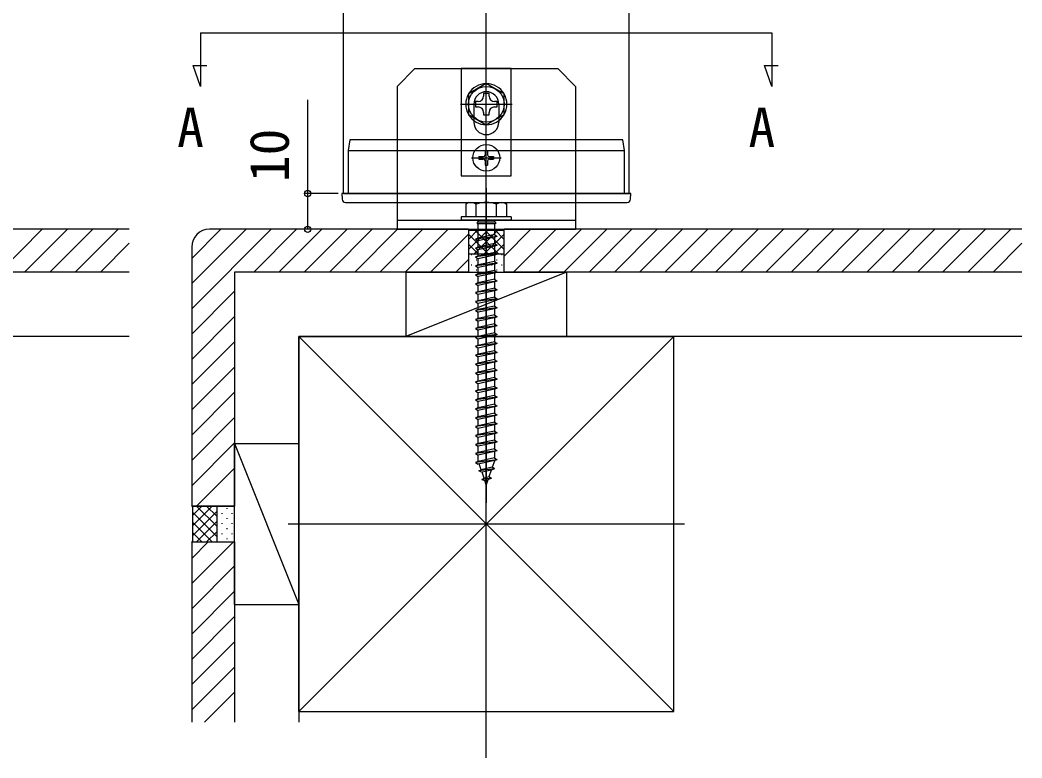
# Model space of a CAD drawing. Units: millimetres, scale not verified. Extents: x -875 to 875, y -1300 to 1293.
# Drawn here: x -81.6 to 199, y -127.6 to 79 of the extents above; entities that cross this region are included whole.
import ezdxf
from ezdxf.enums import TextEntityAlignment as Align

# ---------------------------------------------------------------- set-up
doc = ezdxf.new("R2010")
doc.units = ezdxf.units.MM
doc.header["$LTSCALE"] = 8
for name, color, linetype in [('0-2_USER1', 3, 'Continuous'), ('0-4_YKK_12', 2, 'Continuous'), ('0-5_YKK_13', 4, 'Continuous'), ('0-6_YKK_D', 6, 'Continuous'), ('0-8_YSS_K', 3, 'Continuous'), ('0-9_YSS_KE', 3, 'Continuous')]:
    doc.layers.add(name, color=color, linetype=linetype)
doc.styles.add('ＭＳ ゴシック', font='')
doc.styles.get('ＭＳ ゴシック').set_extended_font_data('MS Gothic')

msp = doc.modelspace()

# ---------------------------------------------------------------- linework, layer by layer
at = {"layer": '0-4_YKK_12'}
for p, q in [((9, 30.4), (9, 228.9)), ((89, 30.4), (89, 228.9)), ((-31, 75.4), (-31, 60.4)), ((-31, 75.4), (129, 75.4)), ((129, 75.4), (129, 60.4)), ((9, 30.4), (89.2, 30.4))]:
    msp.add_line(p, q, dxfattribs=at)
for points in [[(-31, 60.4), (-33.129, 66.25), (-29.229, 66.25)], [(129, 60.4), (126.871, 66.25), (130.771, 66.25)]]:
    msp.add_lwpolyline(points, dxfattribs=at)
at = {"layer": '0-5_YKK_13'}
for p, q in [((29, 65.4), (24, 60.4)), ((29, 65.4), (69, 65.4)), ((74, 60.4), (69, 65.4)), ((49, 48.15), (49, 62.65)), ((46.72, 56.16), (46, 56.16)), ((41.75, 55.4), (56.25, 55.4)), ((45.5, 55.4), (45.5, 50.4)), ((51.28, 54.64), (52, 54.64)), ((52.5, 55.4), (52.5, 50.4)), ((10.8, 45.4), (10.3, 42.4)), ((86.572, 45.4), (11.501, 45.4)), ((11.01, 42.4), (87.063, 42.4)), ((48.65, 42.45), (49.35, 42.45)), ((48.65, 42.45), (48.65, 41.25)), ((49, 36.25), (49, 44.55)), ((49.35, 42.45), (49.35, 41.25)), ((44.85, 40.4), (53.15, 40.4)), ((46.95, 40.75), (46.95, 40.05)), ((46.95, 40.75), (48.15, 40.75)), ((46.95, 40.05), (48.15, 40.05)), ((48.65, 39.55), (48.65, 38.35)), ((49.35, 39.55), (49.35, 38.35)), ((49.85, 40.75), (51.05, 40.75)), ((49.85, 40.05), (51.05, 40.05)), ((51.05, 40.75), (51.05, 40.05)), ((48.65, 38.35), (49.35, 38.35)), ((49, 31.9), (49, -56.139)), ((8.5, 30.4), (8.595, 28.839)), ((87.231, 30.4), (11.031, 30.4)), ((89.405, 28.839), (89.5, 30.4)), ((11.113, 27.9), (87.045, 27.9)), ((44, 27.9), (43.25, 27.467)), ((43.25, 27.469), (43.25, 23.9)), ((44, 27.9), (54, 27.9)), ((46.113, 23.9), (46.113, 27.453)), ((51.887, 23.9), (51.887, 27.453)), ((54, 27.9), (54.75, 27.467)), ((54.75, 23.9), (54.75, 27.469)), ((24, 22.9), (74, 22.9)), ((56, 23.9), (42, 23.9)), ((42, 23.9), (42, 22.9)), ((56, 22.9), (42, 22.9)), ((54.75, 23.9), (43.25, 23.9)), ((46.75, 22.9), (46.75, 22.4)), ((51.25, 22.9), (51.25, 22.4)), ((56, 23.9), (56, 22.9)), ((24, 20.4), (74, 20.4)), ((46.4, 22.4), (46.4, 21.9)), ((51.6, 22.4), (46.4, 22.4)), ((51.6, 21.9), (46.4, 21.9)), ((46.75, 17.9), (46.75, 21.9)), ((51.25, 21.9), (51.25, 18.9)), ((51.6, 22.4), (51.6, 21.9)), ((52, 18.4), (46, 17.65)), ((51.25, 18.15), (46.75, 17.15)), ((46.75, 15.4), (46.75, 17.15)), ((51.25, 18.15), (51.25, 16.4)), ((52, 15.9), (46, 15.15)), ((46.75, 15.4), (46, 15.15)), ((46, 15.15), (46.75, 14.65)), ((51.25, 16.4), (46.75, 15.4)), ((51.25, 15.65), (46.75, 14.65)), ((46.75, 12.9), (46.75, 14.65)), ((51.25, 16.4), (52, 15.9)), ((52, 15.9), (51.25, 15.65)), ((51.25, 15.65), (51.25, 13.9)), ((52, 13.4), (46, 12.65)), ((51.25, 13.15), (46.75, 12.15)), ((46.75, 10.4), (46.75, 12.15)), ((51.25, 13.15), (51.25, 11.4)), ((52, 10.9), (46, 10.15)), ((51.25, 10.65), (46.75, 9.65)), ((46.75, 7.9), (46.75, 9.65)), ((51.25, 10.65), (51.25, 8.9)), ((52, 8.4), (46, 7.65)), ((52, 5.9), (46, 5.15)), ((51.25, 8.15), (46.75, 7.15)), ((46.75, 5.4), (46.75, 7.15)), ((51.25, 5.65), (46.75, 4.65)), ((51.25, 8.15), (51.25, 6.4)), ((51.25, 5.65), (51.25, 3.9)), ((52, 3.4), (46, 2.65)), ((46.75, 2.9), (46.75, 4.65)), ((51.25, 3.15), (46.75, 2.15)), ((51.25, 3.15), (51.25, 1.4)), ((52, 0.9), (46, 0.15)), ((46.75, 0.4), (46.75, 2.15)), ((51.25, 0.65), (46.75, -0.35)), ((51.25, 0.65), (51.25, -1.1)), ((52, -1.6), (46, -2.35)), ((46.75, -2.1), (46.75, -0.35)), ((51.25, -1.85), (46.75, -2.85)), ((51.25, -1.85), (51.25, -3.6)), ((52, -4.1), (46, -4.85)), ((46.75, -4.6), (46.75, -2.85)), ((51.25, -4.35), (46.75, -5.35)), ((46.75, -7.1), (46.75, -5.35)), ((51.25, -4.35), (51.25, -8.6)), ((52, -6.6), (46, -7.35)), ((51.25, -6.85), (46.75, -7.85)), ((46.75, -9.6), (46.75, -7.85)), ((52, -9.1), (46, -9.85)), ((51.25, -9.35), (46.75, -10.35)), ((46.75, -12.1), (46.75, -10.35)), ((51.25, -9.35), (51.25, -11.1)), ((52, -11.6), (46, -12.35)), ((51.25, -11.85), (46.75, -12.85)), ((46.75, -14.6), (46.75, -12.85)), ((51.25, -11.85), (51.25, -13.6)), ((52, -14.1), (46, -14.85)), ((52, -16.6), (46, -17.35)), ((51.25, -14.35), (46.75, -15.35)), ((46.75, -17.1), (46.75, -15.35)), ((51.25, -14.35), (51.25, -16.1)), ((52, -19.1), (46, -19.85)), ((51.25, -16.85), (46.75, -17.85)), ((46.75, -19.6), (46.75, -17.85)), ((51.25, -19.35), (46.75, -20.35)), ((51.25, -16.85), (51.25, -18.6)), ((51.25, -19.35), (51.25, -21.1)), ((52, -21.6), (46, -22.35)), ((46.75, -22.1), (46.75, -20.35)), ((51.25, -21.85), (46.75, -22.85)), ((51.25, -21.85), (51.25, -23.6)), ((52, -24.1), (46, -24.85)), ((46.75, -24.6), (46.75, -22.85)), ((51.25, -24.35), (46.75, -25.35)), ((51.25, -24.35), (51.25, -26.1)), ((52, -26.6), (46, -27.35)), ((46.75, -27.1), (46.75, -25.35)), ((51.25, -26.85), (46.75, -27.85)), ((46.75, -29.6), (46.75, -27.85)), ((51.25, -26.85), (51.25, -28.6)), ((52, -29.1), (46, -29.85)), ((51.25, -29.35), (46.75, -30.35)), ((46.75, -32.1), (46.75, -30.35)), ((51.25, -29.35), (51.25, -31.1)), ((52, -31.6), (46, -32.35)), ((51.25, -31.85), (46.75, -32.85)), ((46.75, -34.6), (46.75, -32.85)), ((51.25, -31.85), (51.25, -33.6)), ((52, -34.1), (46, -34.85)), ((51.25, -34.35), (46.75, -35.35)), ((46.75, -37.1), (46.75, -35.35)), ((51.25, -34.35), (51.25, -36.1)), ((52, -36.6), (46, -37.35)), ((52, -39.1), (46, -39.85)), ((51.25, -36.85), (46.75, -37.85)), ((46.75, -39.6), (46.75, -37.85)), ((51.25, -36.85), (51.25, -38.6)), ((52, -41.6), (46, -42.35)), ((51.25, -39.35), (46.75, -40.35)), ((46.75, -42.1), (46.75, -40.35)), ((51.25, -41.85), (46.75, -42.85)), ((51.25, -39.35), (51.25, -41.1)), ((51.25, -41.85), (51.25, -43.6)), ((52, -44.1), (46, -44.85)), ((46.75, -44.566), (46.75, -42.85)), ((51.25, -44.35), (46.75, -45.35)), ((46.761, -44.598), (46.75, -44.566)), ((51.25, -44.566), (50.678, -46.227)), ((51.25, -44.35), (51.25, -44.566)), ((51.313, -46.686), (46.878, -47.24)), ((46.878, -47.24), (47.561, -46.92)), ((46.878, -47.24), (47.801, -47.617)), ((47.561, -46.92), (47.001, -45.294)), ((50.678, -46.227), (47.561, -46.92)), ((50.398, -47.039), (47.801, -47.617)), ((48.36, -49.242), (47.801, -47.617)), ((50.398, -47.039), (49.746, -48.934)), ((51.313, -46.686), (50.398, -47.039)), ((51.313, -46.686), (50.678, -46.227)), ((47.703, -49.637), (48.36, -49.242)), ((50.414, -49.298), (47.703, -49.637)), ((47.703, -49.637), (48.6, -49.939)), ((49.746, -48.934), (48.36, -49.242)), ((49.466, -49.746), (48.6, -49.939)), ((49, -51.1), (48.6, -49.939)), ((49.466, -49.746), (49, -51.1)), ((50.414, -49.298), (49.466, -49.746)), ((50.414, -49.298), (49.746, -48.934))]:
    msp.add_line(p, q, dxfattribs=at)
for points in [[(56, 35.4), (56, 65.4), (42, 65.4), (42, 35.4)], [(49, 61.174), (44, 58.287), (44, 52.513), (49, 49.626), (54, 52.513), (54, 58.287)]]:
    msp.add_lwpolyline(points, close=True, dxfattribs=at)
for points in [[(24, 60.4), (24, 30.4), (24, 20.4)], [(74, 60.4), (74, 30.4), (74, 20.4)], [(46, 56.16), (46, 54.64), (46.72, 54.64)], [(49.76, 57.68), (49.76, 58.4), (48.24, 58.4), (48.24, 57.68)], [(52, 54.64), (52, 56.16), (51.28, 56.16)], [(48.24, 53.12), (48.24, 52.4), (49.76, 52.4), (49.76, 53.12)], [(11.501, 45.4), (11.285, 45.4), (11.089, 45.4), (10.934, 45.4), (10.835, 45.4), (10.8, 45.4)], [(87.2, 45.4), (87.118, 45.4), (86.891, 45.4), (86.572, 45.4)], [(87.7, 30.4), (87.7, 42.4), (87.7, 42.4), (87.2, 45.4)], [(10.3, 42.4), (10.337, 42.415), (10.437, 42.423), (10.592, 42.423), (10.785, 42.415), (11.001, 42.4)], [(10.3, 42.4), (10.3, 42.4), (10.3, 30.4)], [(11.01, 42.4), (11.01, 42.4), (11.009, 42.4), (11.008, 42.4), (11.008, 42.4), (11.007, 42.4), (11.007, 42.4), (11.006, 42.4), (11.005, 42.4), (11.005, 42.4), (11.004, 42.4), (11.004, 42.4), (11.003, 42.4), (11.002, 42.4), (11.002, 42.4), (11.001, 42.4), (11.001, 42.4)], [(87.072, 42.4), (87.072, 42.4), (87.071, 42.4), (87.07, 42.4), (87.07, 42.4), (87.069, 42.4), (87.069, 42.4), (87.068, 42.4), (87.068, 42.4), (87.067, 42.4), (87.067, 42.4), (87.066, 42.4), (87.066, 42.4), (87.065, 42.4), (87.065, 42.4), (87.064, 42.4), (87.063, 42.4)], [(87.072, 42.4), (87.388, 42.418), (87.615, 42.418), (87.7, 42.4)], [(11.031, 30.4), (10.727, 30.4), (10.429, 30.4), (10.136, 30.4), (9.858, 30.4), (9.597, 30.4), (9.355, 30.4), (9.139, 30.4), (8.95, 30.4), (8.791, 30.4), (8.666, 30.4), (8.574, 30.4), (8.519, 30.4), (8.5, 30.4)], [(89.5, 30.4), (89.488, 30.4), (89.452, 30.4), (89.392, 30.4), (89.308, 30.4), (89.203, 30.4), (89.077, 30.4), (88.929, 30.4), (88.763, 30.4), (88.581, 30.4), (88.383, 30.4), (88.17, 30.4), (87.948, 30.4), (87.717, 30.4), (87.477, 30.4), (87.231, 30.4)], [(9.594, 27.9), (9.609, 27.9), (9.656, 27.9), (9.732, 27.9), (9.836, 27.9), (9.966, 27.9), (10.119, 27.9), (10.294, 27.9), (10.483, 27.9), (10.686, 27.9), (10.897, 27.9), (11.113, 27.9)], [(87.045, 27.9), (87.356, 27.9), (87.646, 27.9), (87.903, 27.9), (88.116, 27.9), (88.275, 27.9), (88.373, 27.9), (88.406, 27.9)], [(51.25, 18.9), (46.75, 17.9), (46, 17.65), (46.75, 17.15)], [(51.25, 18.9), (52, 18.4), (51.25, 18.15)], [(51.25, 13.9), (46.75, 12.9), (46, 12.65), (46.75, 12.15)], [(51.25, 11.4), (46.75, 10.4), (46, 10.15), (46.75, 9.65)], [(51.25, 13.9), (52, 13.4), (51.25, 13.15)], [(51.25, 11.4), (52, 10.9), (51.25, 10.65)], [(51.25, 8.9), (46.75, 7.9), (46, 7.65), (46.75, 7.15)], [(51.25, 8.9), (52, 8.4), (51.25, 8.15)], [(51.25, 6.4), (46.75, 5.4), (46, 5.15), (46.75, 4.65)], [(51.25, 6.4), (52, 5.9), (51.25, 5.65)], [(51.25, 3.9), (46.75, 2.9), (46, 2.65), (46.75, 2.15)], [(51.25, 3.9), (52, 3.4), (51.25, 3.15)], [(51.25, 1.4), (46.75, 0.4), (46, 0.15), (46.75, -0.35)], [(51.25, 1.4), (52, 0.9), (51.25, 0.65)], [(51.25, -1.1), (46.75, -2.1), (46, -2.35), (46.75, -2.85)], [(51.25, -1.1), (52, -1.6), (51.25, -1.85)], [(51.25, -3.6), (46.75, -4.6), (46, -4.85), (46.75, -5.35)], [(51.25, -3.6), (52, -4.1), (51.25, -4.35)], [(51.25, -6.1), (46.75, -7.1), (46, -7.35), (46.75, -7.85)], [(51.25, -6.1), (52, -6.6), (51.25, -6.85)], [(51.25, -8.6), (46.75, -9.6), (46, -9.85), (46.75, -10.35)], [(51.25, -11.1), (46.75, -12.1), (46, -12.35), (46.75, -12.85)], [(51.25, -8.6), (52, -9.1), (51.25, -9.35)], [(51.25, -11.1), (52, -11.6), (51.25, -11.85)], [(51.25, -13.6), (46.75, -14.6), (46, -14.85), (46.75, -15.35)], [(51.25, -13.6), (52, -14.1), (51.25, -14.35)], [(51.25, -16.1), (46.75, -17.1), (46, -17.35), (46.75, -17.85)], [(51.25, -16.1), (52, -16.6), (51.25, -16.85)], [(51.25, -18.6), (46.75, -19.6), (46, -19.85), (46.75, -20.35)], [(51.25, -18.6), (52, -19.1), (51.25, -19.35)], [(51.25, -21.1), (46.75, -22.1), (46, -22.35), (46.75, -22.85)], [(51.25, -21.1), (52, -21.6), (51.25, -21.85)], [(51.25, -23.6), (46.75, -24.6), (46, -24.85), (46.75, -25.35)], [(51.25, -23.6), (52, -24.1), (51.25, -24.35)], [(51.25, -26.1), (46.75, -27.1), (46, -27.35), (46.75, -27.85)], [(51.25, -26.1), (52, -26.6), (51.25, -26.85)], [(51.25, -28.6), (46.75, -29.6), (46, -29.85), (46.75, -30.35)], [(51.25, -28.6), (52, -29.1), (51.25, -29.35)], [(51.25, -31.1), (46.75, -32.1), (46, -32.35), (46.75, -32.85)], [(51.25, -33.6), (46.75, -34.6), (46, -34.85), (46.75, -35.35)], [(51.25, -31.1), (52, -31.6), (51.25, -31.85)], [(51.25, -33.6), (52, -34.1), (51.25, -34.35)], [(51.25, -36.1), (46.75, -37.1), (46, -37.35), (46.75, -37.85)], [(51.25, -36.1), (52, -36.6), (51.25, -36.85)], [(51.25, -38.6), (46.75, -39.6), (46, -39.85), (46.75, -40.35)], [(51.25, -38.6), (52, -39.1), (51.25, -39.35)], [(51.25, -41.1), (46.75, -42.1), (46, -42.35), (46.75, -42.85)], [(51.25, -41.1), (52, -41.6), (51.25, -41.85)], [(51.25, -43.6), (46.75, -44.6), (46, -44.85), (46.75, -45.35)], [(51.25, -43.6), (52, -44.1), (51.25, -44.35)]]:
    msp.add_lwpolyline(points, dxfattribs=at)
for centre, radius in [((49, 55.4), 5), ((49, 40.4), 3.75)]:
    msp.add_circle(centre, radius, dxfattribs=at)
for centre, radius, start, end in [((49, 55.4), 5.75, 90.40815, 149.59185), ((49, 55.4), 5.75, 30.40815, 89.59185), ((49, 55.4), 5.75, 150.40815, 209.59185), ((49, 55.4), 3.5, 0, 180), ((46.72, 57.68), 1.52, 270, 0), ((51.28, 57.68), 1.52, 180, 270), ((49, 55.4), 5.75, 330.40815, 29.59185), ((46.72, 53.12), 1.52, 0, 90), ((51.28, 53.12), 1.52, 90, 180), ((49, 55.4), 5.75, 210.40815, 269.59185), ((49, 55.4), 5.75, 270.40815, 329.59185), ((49, 50.4), 3.5, 180, 0), ((48.15, 41.25), 0.5, 270, 0), ((48.15, 39.55), 0.5, 0, 90), ((49.85, 41.25), 0.5, 180, 270), ((49.85, 39.55), 0.5, 90, 180), ((9.594, 28.9), 1, 183.5, 270), ((88.406, 28.9), 1, 270, 356.5), ((44.67, 25.344), 2.556, 55.61575, 123.74822), ((49, 18.347), 9.553, 72.41205, 107.58795), ((53.33, 25.344), 2.556, 56.25178, 124.38425)]:
    msp.add_arc(centre, radius, start, end, dxfattribs=at)
at = {"layer": '0-6_YKK_D'}
msp.add_line((7.5, 30.4), (-2, 30.4), dxfattribs=at)
msp.add_lwpolyline([(-1, 20.4), (-1, 30.4), (-1, 56.65)], dxfattribs=at)
for centre in [(-1, 30.4), (-1, 20.4)]:
    msp.add_circle(centre, 0.875, dxfattribs=at)
at = {"layer": '0-8_YSS_K'}
for p, q in [((49, -127.6), (49, 228.9)), ((-51, 20.4), (-196, 20.4)), ((-87.356, 8.4), (-75.356, 20.4)), ((-80.285, 8.4), (-68.285, 20.4)), ((-73.213, 8.4), (-61.213, 20.4)), ((-66.142, 8.4), (-54.142, 20.4)), ((-33.5, -1.889), (-11.211, 20.4)), ((-33.5, 5.182), (-18.282, 20.4)), ((-33.5, 12.253), (-25.353, 20.4)), ((44, 20.4), (-28.5, 20.4)), ((-16.14, 8.4), (-4.14, 20.4)), ((-9.069, 8.4), (2.931, 20.4)), ((-1.997, 8.4), (10.003, 20.4)), ((5.074, 8.4), (17.074, 20.4)), ((12.145, 8.4), (24.145, 20.4)), ((19.216, 8.4), (31.216, 20.4)), ((26.287, 8.4), (38.287, 20.4)), ((44, 20.4), (44.3, 20.1)), ((44, 20.4), (44, 8.4)), ((44, 14.714), (49.386, 20.1)), ((44, 17.542), (46.558, 20.1)), ((44.3, 20.1), (53.7, 20.1)), ((45.515, 13.4), (52.215, 20.1)), ((45.785, 20.1), (52.485, 13.4)), ((48.614, 20.1), (54, 14.714)), ((51.442, 20.1), (54, 17.542)), ((54, 20.4), (53.7, 20.1)), ((54, 12.893), (61.507, 20.4)), ((199, 20.4), (54, 20.4)), ((54, 8.4), (54, 20.4)), ((56.578, 8.4), (68.578, 20.4)), ((63.649, 8.4), (75.649, 20.4)), ((70.721, 8.4), (82.721, 20.4)), ((77.792, 8.4), (89.792, 20.4)), ((84.863, 8.4), (96.863, 20.4)), ((91.934, 8.4), (103.934, 20.4)), ((99.005, 8.4), (111.005, 20.4)), ((106.076, 8.4), (118.076, 20.4)), ((113.147, 8.4), (125.147, 20.4)), ((120.218, 8.4), (132.218, 20.4)), ((127.289, 8.4), (139.289, 20.4)), ((134.36, 8.4), (146.36, 20.4)), ((141.431, 8.4), (153.431, 20.4)), ((148.502, 8.4), (160.502, 20.4)), ((155.573, 8.4), (167.573, 20.4)), ((162.644, 8.4), (174.644, 20.4)), ((169.715, 8.4), (181.715, 20.4)), ((176.787, 8.4), (188.787, 20.4)), ((183.858, 8.4), (195.858, 20.4)), ((33.358, 8.4), (44, 19.042)), ((44, 19.057), (49.657, 13.4)), ((48.343, 13.4), (54, 19.057)), ((-59.071, 8.4), (-51, 16.471)), ((-33.5, 15.4), (-33.5, -57.1)), ((44, 16.228), (46.828, 13.4)), ((51.172, 13.4), (54, 16.228)), ((190.929, 8.4), (199, 16.471)), ((40.429, 8.4), (44, 11.971)), ((54, 13.4), (44, 13.4)), ((44.757, 13.299), (44.957, 13.299)), ((46.172, 11.885), (46.372, 11.885)), ((47.586, 13.299), (47.786, 13.299)), ((49, 11.885), (49.2, 11.885)), ((50.414, 13.299), (50.614, 13.299)), ((51.828, 11.885), (52.028, 11.885)), ((53.243, 13.299), (53.443, 13.299)), ((44.757, 10.471), (44.957, 10.471)), ((46.172, 9.057), (46.372, 9.057)), ((47.586, 10.471), (47.786, 10.471)), ((49, 9.057), (49.2, 9.057)), ((50.414, 10.471), (50.614, 10.471)), ((51.828, 9.057), (52.028, 9.057)), ((53.243, 10.471), (53.443, 10.471)), ((-51, 8.4), (-196, 8.4)), ((-21.5, 8.4), (-21.5, -57.1)), ((44, 8.4), (-21.5, 8.4)), ((26.5, 8.4), (26.5, -9.6)), ((71.5, 8.4), (26.5, -9.6)), ((199, 8.4), (54, 8.4)), ((-33.5, -8.96), (-21.5, 3.04)), ((-33.5, -16.031), (-21.5, -4.031)), ((-33.5, -23.103), (-21.5, -11.103)), ((-3.5, -9.6), (101.5, -9.6)), ((-3.5, -114.6), (-3.5, -9.6)), ((-3.5, -9.6), (101.5, -114.6)), ((101.5, -9.6), (-3.5, -114.6)), ((26.5, -9.6), (71.5, -9.6)), ((-33.5, -30.174), (-21.5, -18.174)), ((-33.5, -37.245), (-21.5, -25.245)), ((-33.5, -44.316), (-21.5, -32.316)), ((-33.5, -51.387), (-21.5, -39.387)), ((-21.5, -39.6), (-3.5, -84.6)), ((-3.5, -84.6), (-3.5, -39.6)), ((-32.142, -57.1), (-21.5, -46.458)), ((-33.5, -57.1), (-21.5, -57.1)), ((-33.5, -57.1), (-33.2, -57.4)), ((-33.2, -62.486), (-27.814, -57.1)), ((-33.2, -59.658), (-30.642, -57.1)), ((-33.2, -66.8), (-33.2, -57.4)), ((-33.2, -65.315), (-26.5, -58.615)), ((-26.5, -65.585), (-33.2, -58.885)), ((-26.5, -62.757), (-32.157, -57.1)), ((-26.5, -59.928), (-29.328, -57.1)), ((-26.5, -57.1), (-26.5, -67.1)), ((-26.399, -57.857), (-26.399, -57.657)), ((-23.571, -57.857), (-23.571, -57.657)), ((-27.814, -67.1), (-33.2, -61.714)), ((-32.157, -67.1), (-26.5, -61.443)), ((-26.399, -60.686), (-26.399, -60.486)), ((-24.985, -59.272), (-24.985, -59.072)), ((-23.571, -60.686), (-23.571, -60.486)), ((-22.157, -59.272), (-22.157, -59.072)), ((-29.328, -67.1), (-26.5, -64.272)), ((-26.399, -63.514), (-26.399, -63.314)), ((-24.985, -62.1), (-24.985, -61.9)), ((-23.571, -63.514), (-23.571, -63.314)), ((-22.157, -62.1), (-22.157, -61.9)), ((-6.5, -62.1), (104.5, -62.1)), ((-33.5, -67.1), (-33.2, -66.8)), ((-33.5, -67.1), (-21.5, -67.1)), ((-33.5, -67.1), (-33.5, -117.6)), ((-33.5, -78.794), (-21.806, -67.1)), ((-33.5, -71.723), (-28.877, -67.1)), ((-30.642, -67.1), (-33.2, -64.542)), ((-26.399, -66.343), (-26.399, -66.143)), ((-24.985, -64.928), (-24.985, -64.728)), ((-23.571, -66.343), (-23.571, -66.143)), ((-22.157, -64.928), (-22.157, -64.728)), ((-21.5, -67.1), (-21.5, -117.6)), ((-33.5, -85.865), (-21.5, -73.865)), ((-33.5, -92.936), (-21.5, -80.936)), ((-21.5, -84.6), (-3.5, -84.6)), ((-33.5, -100.007), (-21.5, -88.007)), ((-33.5, -107.078), (-21.5, -95.078)), ((-33.5, -114.149), (-21.5, -102.149)), ((-29.88, -117.6), (-21.5, -109.22))]:
    msp.add_line(p, q, dxfattribs=at)
for points in [[(44, 20.4), (44, 8.4), (54, 8.4), (54, 20.4)], [(26.5, 8.4), (71.5, 8.4), (71.5, -9.6)], [(-3.5, -114.6), (101.5, -114.6), (101.5, -9.6)], [(-21.5, -84.6), (-21.5, -39.6), (-3.5, -39.6)], [(-33.5, -67.1), (-21.5, -67.1), (-21.5, -57.1), (-33.5, -57.1)]]:
    msp.add_lwpolyline(points, dxfattribs=at)
msp.add_arc((-28.5, 15.4), 5, 90, 180, dxfattribs=at)
at = {"layer": '0-9_YSS_KE'}
for points in [[(-51, -9.6), (-253.5, -9.6), (-253.5, -117.6)], [(199, -9.6), (-3.5, -9.6), (-3.5, -117.6)]]:
    msp.add_lwpolyline(points, dxfattribs=at)

# ---------------------------------------------------------------- texts
at = {"layer": '0-2_USER1', "style": 'ＭＳ ゴシック'}
for p in [(-37.584, 40.132), (122.416, 40.132)]:
    msp.add_text('A', height=11, dxfattribs=at).set_placement(p, align=Align.BOTTOM_LEFT)
at = {"layer": '0-6_YKK_D', "style": 'ＭＳ ゴシック'}
msp.add_text('10', height=11, rotation=90, dxfattribs=at).set_placement((-3, 33.599), align=Align.BOTTOM_LEFT)

doc.saveas('drawing.dxf')
